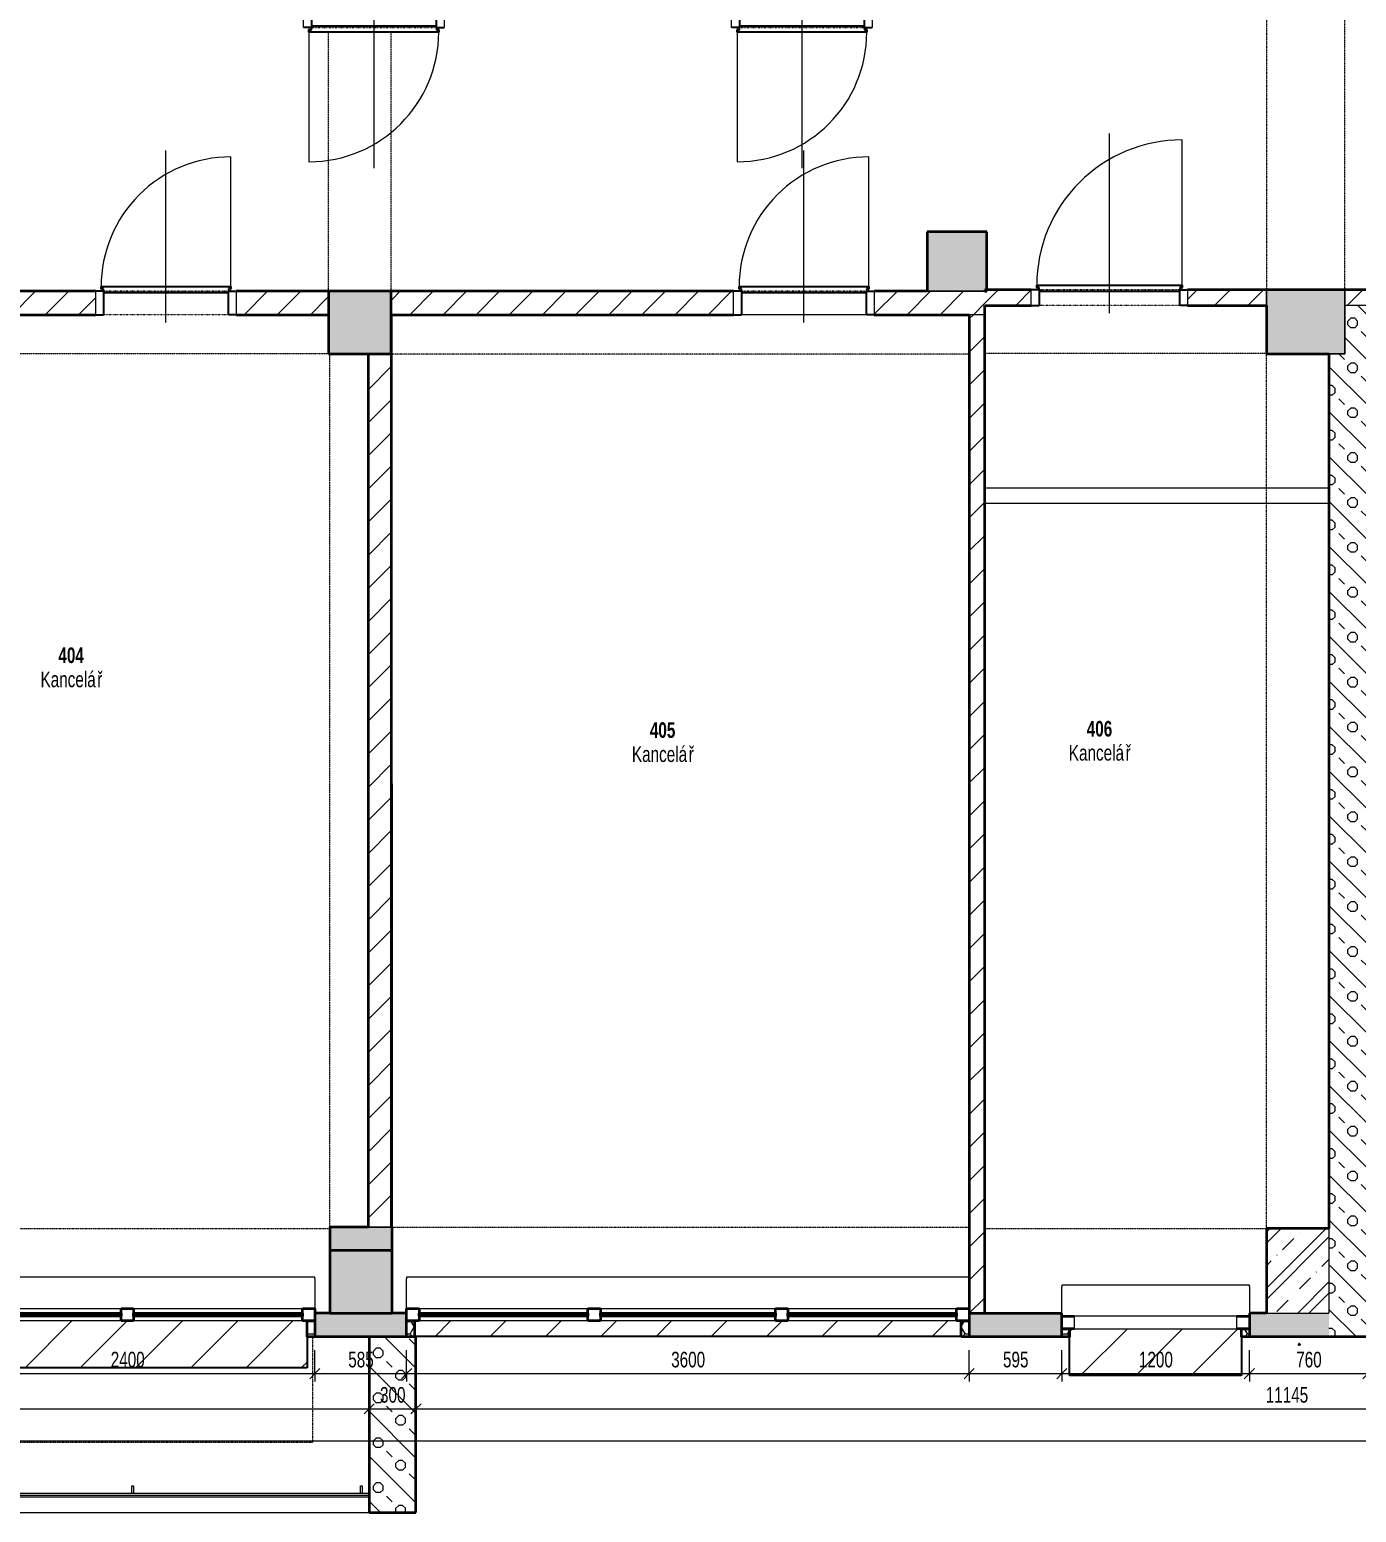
# Model space of a CAD drawing. Header units: millimetres. Extents: x 46521 to 257780, y -45352 to 20466.
# Drawn here: x 63824 to 72315, y -31352 to -21862 of the extents above; entities that cross this region are included whole.
import ezdxf

# ---------------------------------------------------------------- set-up
doc = ezdxf.new("R2010")
doc.units = ezdxf.units.MM
doc.linetypes.add('Dash dot dot', pattern=[5, 2, -1, 0, -1, 0, -1])
doc.linetypes.add('Čerchovaná se dvěma tečkami', pattern=[2.59, 1, -0.53, 0, -0.53, 0, -0.53])
for name, color, linetype, lineweight in [('A-ANNO-DIMS', 211, 'Continuous', 9), ('A-ANNO-DIMS-50', 211, 'Continuous', 9), ('A-AREA-IDEN', 2, 'Continuous', 9), ('A-DETL', 90, 'Continuous', 13), ('A-DOOR', 31, 'Continuous', 13), ('A-DOOR-FRAM', 31, 'Continuous', 25), ('A-FLOR', 192, 'Continuous', 13), ('A-FLOR-HRAL', 11, 'Continuous', 13), ('A-GENM', 13, 'Continuous', 13), ('A-GLAZ', 151, 'Continuous', 13), ('A-WALL', 113, 'Continuous', 13), ('A-WALL-PATT', 111, 'Continuous', 35), ('E-POWR-CNTR', 130, 'Continuous', 13), ('E-POWR-RISE', 130, 'Continuous', 13), ('Q-SPCQ', 91, 'Continuous', 13), ('S-COLS', 52, 'Continuous', 13)]:
    doc.layers.add(name, color=color, linetype=linetype, lineweight=lineweight)
doc.styles.add('Arial_2', font='arial.ttf', dxfattribs={"width": 0.7, "height": 100})
doc.styles.add('Arial_B', font='arialbd.ttf', dxfattribs={"width": 0.7, "height": 100})
doc.dimstyles.new('Vnitřní_-_průhledné', dxfattribs={"dimscale": 304.8, "dimtxt": 102.02594, "dimasz": 0.213255, "dimexe": 0.164042, "dimexo": 0.0625, "dimgap": 0.032808, "dimtad": 1, "dimdec": 0, "dimrnd": 5, "dimzin": 0, "dimdsep": 46, "dimtxsty": 'Arial_2', "dimblk1": 'OBLIQUE', "dimblk2": 'OBLIQUE', "dimsah": 1, "dimcen": 0.09, "dimdle": 0.164042, "dimazin": 0, "dimtfac": 1, "dimtdec": 4, "dimtix": 1, "dimtmove": 0, "dimatfit": 3, "dimfxl": 0.492126, "dimfxlon": 1, "dimtvp": 1, "dimtolj": 1, "dimtzin": 0, "dimarcsym": 2})
pattern_1 = [(45, (0, 0), (-106.06602, 106.06602), [])]

# ---------------------------------------------------------------- blocks, each defined once
blk = doc.blocks.new('DVERE_1k_oblozka - DD03_01_800x1970_koupelna-1549510-2NP_DEMOLICE B')
at = {"layer": 'A-DOOR'}
for p, q in [((0, 102.9), (0, -947.1)), ((-450, 52.9), (-400, 52.9)), ((-450, -47.1), (-450, 52.9)), ((-400, 52.9), (-400, -47.1)), ((400, 52.9), (450, 52.9)), ((400, -47.1), (400, 52.9)), ((450, 52.9), (450, -47.1)), ((-400, -47.1), (-450, -47.1)), ((-415, -47.1), (-415, -907.1)), ((305, -77.1), (-305, -77.1)), ((450, -47.1), (400, -47.1)), ((415, -77.1), (415, -47.1))]:
    blk.add_line(p, q, dxfattribs=at)
at = {"layer": 'A-DOOR', "linetype": 'Čerchovaná se dvěma tečkami'}
for p, q in [((-400, 52.9), (400, 52.9)), ((-400, -47.1), (400, -47.1))]:
    blk.add_line(p, q, dxfattribs=at)
at = {"layer": 'A-DOOR', "lineweight": 25}
for p, q in [((-415, -62.1), (-400, -62.1)), ((-415, -77.1), (-415, -62.1)), ((415, -77.1), (-415, -77.1)), ((-400, -37.1), (400, -37.1)), ((-400, -62.1), (-400, -47.1)), ((400, -47.1), (400, -62.1)), ((400, -62.1), (415, -62.1)), ((415, -62.1), (415, -77.1))]:
    blk.add_line(p, q, dxfattribs=at)
at = {"layer": 'A-DOOR'}
blk.add_arc((-415, -77.1), 830, 270, 0, dxfattribs=at)
at = {"layer": 'A-DOOR-FRAM'}
for p, q in [((-450, 52.9), (-400, 52.9)), ((-400, 52.9), (-400, -47.1)), ((400, -47.1), (400, 52.9)), ((450, 52.9), (400, 52.9)), ((-400, -47.1), (-450, -47.1)), ((400, -47.1), (450, -47.1))]:
    blk.add_line(p, q, dxfattribs=at)
blk = doc.blocks.new('OKNO_1k_nadsvetlik - OKNO_1k_nadsvetlik_1200 x 1850-2306719-2NP_DEMOLICE B')
at = {"layer": 'A-GLAZ'}
h = blk.add_hatch(dxfattribs=at)
h.set_pattern_fill('FP_26', color=256, style=0, pattern_type=2)
h.set_pattern_definition([(0, (-71029.84, 30151.56), (75, 43.3), [50, -100]), (60, (-70979.84, 30151.56), (0.0011, 86.601905), [50, -100]), (300, (-70979.84, 30151.56), (74.9989, -43.301905), [50, -100])])
h.paths.add_polyline_path([(600, -76), (600, -25), (550, -25), (550, -76)])
h.paths.add_polyline_path([(-550, -76), (-550, -25), (-600, -25), (-600, -76)])
at = {"layer": 'A-GLAZ', "lineweight": 35}
for p, q in [((-600, 55), (-520, 55)), ((520, 55), (600, 55)), ((-600, -25), (-550, -25)), ((-520, -25), (-600, -25)), ((-600, -76), (-600, -75)), ((-550, -76), (-600, -76)), ((-550, -25), (-550, -76)), ((600, -25), (520, -25)), ((550, -25), (600, -25)), ((550, -76), (550, -25)), ((600, -76), (550, -76)), ((600, -75), (600, -76))]:
    blk.add_line(p, q, dxfattribs=at)
at = {"layer": 'A-GLAZ'}
for p, q in [((520, 55), (-520, 55)), ((-520, 55), (-520, -25)), ((520, -25), (520, 55)), ((-520, -25), (520, -25))]:
    blk.add_line(p, q, dxfattribs=at)
blk = doc.blocks.new('parapet s nosem_vnitní - parapet s nosem_vnitní-1280362-2NP_DEMOLICE B')
at = {"layer": 'A-GENM'}
for p, q in [((600, 200), (-600, 200)), ((-600, 200), (-600, 190)), ((-600, 20), (-600, 190)), ((600, 190), (600, 200)), ((600, 190), (600, 20))]:
    blk.add_line(p, q, dxfattribs=at)
blk = doc.blocks.new('parapet_ext - parapet_ext-1802165-2NP_DEMOLICE B')
at = {"layer": 'Q-SPCQ'}
h = blk.add_hatch(dxfattribs=at)
h.set_pattern_fill('FP_27', color=41, style=0, pattern_type=2)
h.set_pattern_definition([(45, (-71029.84, 30176.56), (-176.7767, 176.7767), [])])
h.paths.add_polyline_path([(-550, -300), (550, -300), (550, 0), (-550, 0), (-550, -51)])
at = {"layer": 'Q-SPCQ', "color": 51, "lineweight": 25}
for p, q in [((-550, -300), (-550, -51)), ((550, -51), (550, -300)), ((550, -300), (-550, -300))]:
    blk.add_line(p, q, dxfattribs=at)
blk = doc.blocks.new('OKNO_3k_nadsvetlik - OKNO_3k_nadsvetlik_1850 x 1500-2306712-2NP_DEMOLICE B')
at = {"layer": 'A-GLAZ'}
h = blk.add_hatch(dxfattribs=at)
h.set_pattern_fill('FP_28', color=41, style=0, pattern_type=2)
h.set_pattern_definition([(0, (-68036.38, 30151.56), (75, 43.3), [50, -100]), (60, (-67986.38, 30151.56), (0.0011, 86.601905), [50, -100]), (300, (-67986.38, 30151.56), (74.9989, -43.301905), [50, -100])])
h.paths.add_polyline_path([(1800, -76), (1800, 25), (1750, 25), (1750, -76)])
h.paths.add_polyline_path([(-1750.5, -75), (-1750, -75), (-1750, 25), (-1800, 25), (-1800, -75)])
at = {"layer": 'A-GLAZ', "color": 40, "lineweight": 35}
for p, q in [((-1800, 105), (-1720, 105)), ((-1800, 75), (-1800, 105)), ((-1720, 105), (-1720, 25)), ((-640, 105), (-560, 105)), ((-640, 25), (-640, 105)), ((-560, 105), (-560, 25)), ((560, 105), (640, 105)), ((560, 25), (560, 105)), ((640, 105), (640, 25)), ((1720, 105), (1800, 105)), ((1720, 25), (1720, 105)), ((-1800, 25), (-1750, 25)), ((-1720, 25), (-1800, 25)), ((-1750, 25), (-1750, -75)), ((-1720, 55), (-1720, 75)), ((-1720, 75), (-640, 75)), ((-640, 55), (-1720, 55)), ((-640, 75), (-640, 55)), ((-560, 25), (-640, 25)), ((-560, 55), (-560, 75)), ((-560, 75), (560, 75)), ((560, 55), (-560, 55)), ((560, 75), (560, 55)), ((640, 25), (560, 25)), ((640, 55), (640, 75)), ((640, 75), (1720, 75)), ((1720, 55), (640, 55)), ((1720, 75), (1720, 55)), ((1800, 25), (1720, 25)), ((1750, 25), (1800, 25)), ((1750, -76), (1750, 25)), ((1800, -76), (1750, -76)), ((1800, -75), (1800, -76))]:
    blk.add_line(p, q, dxfattribs=at)
at = {"layer": 'A-GLAZ', "color": 41}
for p, q in [((-1720, 105), (-640, 105)), ((-560, 105), (560, 105)), ((640, 105), (1720, 105)), ((-640, 25), (-1720, 25)), ((560, 25), (-560, 25)), ((1720, 25), (640, 25)), ((1750, -76), (-1740, -76))]:
    blk.add_line(p, q, dxfattribs=at)
blk = doc.blocks.new('parapet s nosem_vnitní - parapet s nosem_vnitní-1280314-2NP_DEMOLICE B')
at = {"layer": 'A-GENM', "color": 41}
for p, q in [((1800, 200), (-1800, 200)), ((-1800, 200), (-1800, 190)), ((-1800, 0), (-1800, 190))]:
    blk.add_line(p, q, dxfattribs=at)
blk = doc.blocks.new('parapet_ext - parapet_ext-1802031-2NP_DEMOLICE B')
at = {"layer": 'Q-SPCQ'}
h = blk.add_hatch(dxfattribs=at)
h.set_pattern_fill('FP_29', color=41, style=0, pattern_type=2)
h.set_pattern_definition([(45, (-68036.38, 30126.56), (-176.7767, 176.7767), [])])
h.paths.add_polyline_path([(1750, -100), (1750, 0), (-1750, 0), (-1750, -100), (1720, -100)])
at = {"layer": 'Q-SPCQ', "color": 51, "lineweight": 25}
blk.add_line((1750, -100), (-1740, -100), dxfattribs=at)
blk = doc.blocks.new('OKNO_2k_nadsvetlik - OKNO_2k_nadsvetlik 2400 x 1850-2306725-2NP_DEMOLICE B')
at = {"layer": 'A-GLAZ'}
h = blk.add_hatch(dxfattribs=at)
h.set_pattern_fill('FP_30', color=256, style=0, pattern_type=2)
h.set_pattern_definition([(0, (-64449.626, 30151.56), (75, 43.3), [50, -100]), (60, (-64399.626, 30151.56), (0.0011, 86.601905), [50, -100]), (300, (-64399.626, 30151.56), (74.9989, -43.301905), [50, -100])])
h.paths.add_polyline_path([(-1150, -76), (-1150, 25), (-1200, 25), (-1200, -76)])
h.paths.add_polyline_path([(1150, -76), (1200, -76), (1200, 25), (1150, 25)])
at = {"layer": 'A-GLAZ', "lineweight": 35}
for p, q in [((-1200, 105), (-1120, 105)), ((-1200, 75), (-1200, 105)), ((-1120, 105), (-1120, 25)), ((-40, 105), (40, 105)), ((-40, 25), (-40, 105)), ((40, 105), (40, 25)), ((1120, 105), (1200, 105)), ((1120, 25), (1120, 105)), ((1200, 105), (1200, 75)), ((-1200, 25), (-1150, 25)), ((-1120, 25), (-1200, 25)), ((-1150, 25), (-1150, -76)), ((-1120, 55), (-1120, 75)), ((-1120, 75), (-40, 75)), ((-40, 55), (-1120, 55)), ((-40, 75), (-40, 55)), ((40, 25), (-40, 25)), ((40, 55), (40, 75)), ((40, 75), (1120, 75)), ((1120, 55), (40, 55)), ((1120, 75), (1120, 55)), ((1200, 25), (1120, 25)), ((1150, 25), (1200, 25)), ((1150, -76), (1150, 25)), ((-1200, -76), (-1200, -75)), ((-1150, -76), (-1200, -76)), ((1200, -76), (1150, -76)), ((1200, -75), (1200, -76))]:
    blk.add_line(p, q, dxfattribs=at)
at = {"layer": 'A-GLAZ'}
for p, q in [((-1120, 105), (-40, 105)), ((40, 105), (1120, 105)), ((-40, 25), (-1120, 25)), ((1120, 25), (40, 25))]:
    blk.add_line(p, q, dxfattribs=at)
blk = doc.blocks.new('parapet s nosem_vnitní - parapet s nosem_vnitní-1280360-2NP_DEMOLICE B')
at = {"layer": 'A-GENM'}
for p, q in [((1200, 200), (-1200, 200)), ((-1200, 200), (-1200, 190)), ((-1200, 0), (-1200, 190)), ((1200, 190), (1200, 200)), ((1200, 190), (1200, 0))]:
    blk.add_line(p, q, dxfattribs=at)
blk = doc.blocks.new('parapet_ext - parapet_ext-1802161-2NP_DEMOLICE B')
at = {"layer": 'Q-SPCQ'}
h = blk.add_hatch(dxfattribs=at)
h.set_pattern_fill('FP_31', color=41, style=0, pattern_type=2)
h.set_pattern_definition([(45, (-64449.63, 30126.56), (-176.7767, 176.7767), [])])
h.paths.add_polyline_path([(1150, -300), (1150, 0), (-1150, 0), (-1150, -300), (1120, -300)])
at = {"layer": 'Q-SPCQ', "color": 51, "lineweight": 25}
for p, q in [((-1150, -300), (-1150, -101)), ((1150, -101), (1150, -300)), ((1150, -300), (-1150, -300))]:
    blk.add_line(p, q, dxfattribs=at)
blk = doc.blocks.new('DVERE_1k_oblozka - DD03_01_900x1970_koupelna-1549518-2NP_DEMOLICE B')
at = {"layer": 'A-DOOR'}
for p, q in [((0, 102.9), (0, -1047.1)), ((-500, 52.9), (-450, 52.9)), ((-500, -47.1), (-500, 52.9)), ((-450, 52.9), (-450, -47.1)), ((450, 52.9), (500, 52.9)), ((450, -47.1), (450, 52.9)), ((500, 52.9), (500, -47.1)), ((-450, -47.1), (-500, -47.1)), ((-465, -47.1), (-465, -1007.1)), ((355, -77.1), (-355, -77.1)), ((500, -47.1), (450, -47.1)), ((465, -77.1), (465, -47.1))]:
    blk.add_line(p, q, dxfattribs=at)
at = {"layer": 'A-DOOR', "linetype": 'Čerchovaná se dvěma tečkami'}
for p, q in [((-450, 52.9), (450, 52.9)), ((-450, -47.1), (450, -47.1))]:
    blk.add_line(p, q, dxfattribs=at)
at = {"layer": 'A-DOOR', "lineweight": 25}
for p, q in [((-465, -62.1), (-450, -62.1)), ((-465, -77.1), (-465, -62.1)), ((465, -77.1), (-465, -77.1)), ((-450, -37.1), (450, -37.1)), ((-450, -62.1), (-450, -47.1)), ((450, -47.1), (450, -62.1)), ((450, -62.1), (465, -62.1)), ((465, -62.1), (465, -77.1))]:
    blk.add_line(p, q, dxfattribs=at)
at = {"layer": 'A-DOOR'}
blk.add_arc((-465, -77.1), 930, 270, 0, dxfattribs=at)
at = {"layer": 'A-DOOR-FRAM'}
for p, q in [((-500, 52.9), (-450, 52.9)), ((-450, 52.9), (-450, -47.1)), ((450, -47.1), (450, 52.9)), ((500, 52.9), (450, 52.9)), ((-450, -47.1), (-500, -47.1)), ((450, -47.1), (500, -47.1))]:
    blk.add_line(p, q, dxfattribs=at)
blk = doc.blocks.new('DVERE_1k_oblozka - DD03_01_800x1970_koupelna-1549528-2NP_DEMOLICE B')
at = {"layer": 'A-DOOR'}
for p, q in [((0, 127.9), (0, -972.1)), ((-450, 77.9), (-400, 77.9)), ((-450, -72.1), (-450, 77.9)), ((-400, 77.9), (-400, -72.1)), ((400, 77.9), (450, 77.9)), ((400, -72.1), (400, 77.9)), ((450, 77.9), (450, -72.1)), ((-400, -72.1), (-450, -72.1)), ((-415, -72.1), (-415, -932.1)), ((450, -72.1), (400, -72.1)), ((415, -102.1), (415, -72.1)), ((305, -102.1), (-305, -102.1))]:
    blk.add_line(p, q, dxfattribs=at)
at = {"layer": 'A-DOOR', "linetype": 'Čerchovaná se dvěma tečkami'}
for p, q in [((-400, 77.9), (400, 77.9)), ((-400, -72.1), (400, -72.1))]:
    blk.add_line(p, q, dxfattribs=at)
at = {"layer": 'A-DOOR', "lineweight": 25}
for p, q in [((-415, -87.1), (-400, -87.1)), ((-415, -102.1), (-415, -87.1)), ((-400, -62.1), (400, -62.1)), ((-400, -87.1), (-400, -72.1)), ((400, -72.1), (400, -87.1)), ((400, -87.1), (415, -87.1)), ((415, -87.1), (415, -102.1)), ((415, -102.1), (-415, -102.1))]:
    blk.add_line(p, q, dxfattribs=at)
at = {"layer": 'A-DOOR'}
blk.add_arc((-415, -102.1), 830, 270, 0, dxfattribs=at)
at = {"layer": 'A-DOOR-FRAM'}
for p, q in [((-450, 77.9), (-400, 77.9)), ((-400, 77.9), (-400, -72.1)), ((400, -72.1), (400, 77.9)), ((450, 77.9), (400, 77.9)), ((-400, -72.1), (-450, -72.1)), ((400, -72.1), (450, -72.1))]:
    blk.add_line(p, q, dxfattribs=at)
blk = doc.blocks.new('Zábradlí - 50x10mm-980415-2NP_DEMOLICE B')
at = {"layer": 'A-FLOR-HRAL', "color": 41}
for p, q in [((25, 5), (-25, 5)), ((-25, 5), (-25, -5)), ((-25, -5), (25, -5))]:
    blk.add_line(p, q, dxfattribs=at)
blk = doc.blocks.new('Zábradlí - 50x10mm-980461-2NP_DEMOLICE B')
at = {"layer": 'A-FLOR-HRAL', "color": 41}
for p, q in [((25, 5), (-25, 5)), ((-25, 5), (-25, -5)), ((-25, -5), (25, -5))]:
    blk.add_line(p, q, dxfattribs=at)
blk = doc.blocks.new('Zábradlí - Zábradlí-1110506-2NP_DEMOLICE B')
at = {"layer": 'A-FLOR-HRAL', "color": 41}
for p, q in [((65996.4, -31231.8), (53896.4, -31231.8)), ((53896.4, -31241.8), (65996.4, -31241.8)), ((53896.4, -31251.8), (65996.4, -31251.8))]:
    blk.add_line(p, q, dxfattribs=at)
at = {"extrusion": (0, 0, -1), "zscale": -1, "rotation": 269.9999999999998}
for name, p in [('Zábradlí - 50x10mm-980415-2NP_DEMOLICE B', (-53946.4, -31206.8)), ('Zábradlí - 50x10mm-980461-2NP_DEMOLICE B', (-55408.9, -31206.8)), ('Zábradlí - 50x10mm-980461-2NP_DEMOLICE B', (-56921.4, -31206.8)), ('Zábradlí - 50x10mm-980461-2NP_DEMOLICE B', (-58433.9, -31206.8)), ('Zábradlí - 50x10mm-980461-2NP_DEMOLICE B', (-59946.4, -31206.8)), ('Zábradlí - 50x10mm-980461-2NP_DEMOLICE B', (-61458.9, -31206.8)), ('Zábradlí - 50x10mm-980461-2NP_DEMOLICE B', (-62971.4, -31206.8)), ('Zábradlí - 50x10mm-980461-2NP_DEMOLICE B', (-64483.9, -31206.8)), ('Zábradlí - 50x10mm-980415-2NP_DEMOLICE B', (-65946.4, -31206.8))]:
    blk.add_blockref(name, p, dxfattribs=at)
blk = doc.blocks.new('Betonový čtvercový sloup - 400 x 400-1829111-2NP_DEMOLICE B')
at = {"layer": 'S-COLS'}
blk.add_hatch(color=9, dxfattribs=at).paths.add_polyline_path([(-200, -200), (200, -200), (200, 200), (-200, 200)])
at = {"layer": 'S-COLS', "lineweight": 35}
for p, q in [((200, 200), (-200, 200)), ((-200, 200), (-200, -200)), ((200, -200), (200, 200)), ((-200, -200), (200, -200))]:
    blk.add_line(p, q, dxfattribs=at)
blk = doc.blocks.new('DIMBLOCK29-2NP_DEMOLICE B')
at = {"layer": 'A-ANNO-DIMS-50'}
for p, q in [((63249.6, -30463.7), (63249.6, -30313.7)), ((65649.6, -30463.7), (65649.6, -30313.7)), ((63249.6, -30463.7), (65649.6, -30463.7)), ((63249.6, -30463.7), (63249.6, -30513.7)), ((65649.6, -30463.7), (65649.6, -30513.7))]:
    blk.add_line(p, q, dxfattribs=at)
at = {"layer": 'A-ANNO-DIMS-50', "lineweight": 18}
for p, q in [((63249.6, -30463.7), (63282.1, -30431.2)), ((65649.6, -30463.7), (65682.1, -30431.2)), ((63249.6, -30463.7), (63217.1, -30496.2)), ((65649.6, -30463.7), (65617.1, -30496.2))]:
    blk.add_line(p, q, dxfattribs=at)
at = {"layer": 'A-ANNO-DIMS-50', "color": 0, "insert": (64342.9, -30323.8), "char_height": 100, "width": 256.164, "attachment_point": 1, "line_spacing_factor": 0.941778, "style": 'Arial_2'}
blk.add_mtext('2400', dxfattribs=at)
blk = doc.blocks.new('_Oblique')
at = {"color": 0, "linetype": 'ByBlock', "lineweight": -2}
blk.add_line((-0.5, -0.5), (0.5, 0.5), dxfattribs=at)
blk = doc.blocks.new('DIMBLOCK30-2NP_DEMOLICE B')
at = {"layer": 'A-ANNO-DIMS-50'}
for p, q in [((65649.6, -30463.7), (65649.6, -30313.7)), ((66236.4, -30463.7), (66236.4, -30313.7)), ((65649.6, -30463.7), (66236.4, -30463.7)), ((65649.6, -30463.7), (65649.6, -30513.7)), ((66236.4, -30463.7), (66236.4, -30513.7))]:
    blk.add_line(p, q, dxfattribs=at)
at = {"layer": 'A-ANNO-DIMS-50', "lineweight": 18}
for p, q in [((65649.6, -30463.7), (65682.1, -30431.2)), ((66236.4, -30463.7), (66268.9, -30431.2)), ((65649.6, -30463.7), (65617.1, -30496.2)), ((66236.4, -30463.7), (66203.9, -30496.2))]:
    blk.add_line(p, q, dxfattribs=at)
at = {"layer": 'A-ANNO-DIMS-50', "color": 0, "insert": (65863, -30323.8), "char_height": 100, "width": 192.123, "attachment_point": 1, "line_spacing_factor": 0.941778, "style": 'Arial_2'}
blk.add_mtext('585', dxfattribs=at)
blk = doc.blocks.new('DIMBLOCK31-2NP_DEMOLICE B')
at = {"layer": 'A-ANNO-DIMS-50'}
for p, q in [((66236.4, -30463.7), (66236.4, -30313.7)), ((69836.4, -30463.7), (69836.4, -30313.7)), ((66236.4, -30463.7), (69836.4, -30463.7)), ((66236.4, -30463.7), (66236.4, -30513.7)), ((69836.4, -30463.7), (69836.4, -30513.7))]:
    blk.add_line(p, q, dxfattribs=at)
at = {"layer": 'A-ANNO-DIMS-50', "lineweight": 18}
for p, q in [((66236.4, -30463.7), (66268.9, -30431.2)), ((69836.4, -30463.7), (69868.9, -30431.2)), ((66236.4, -30463.7), (66203.9, -30496.2)), ((69836.4, -30463.7), (69803.9, -30496.2))]:
    blk.add_line(p, q, dxfattribs=at)
at = {"layer": 'A-ANNO-DIMS-50', "color": 0, "insert": (67929.6, -30323.8), "char_height": 100, "width": 256.164, "attachment_point": 1, "line_spacing_factor": 0.941778, "style": 'Arial_2'}
blk.add_mtext('3600', dxfattribs=at)
blk = doc.blocks.new('DIMBLOCK32-2NP_DEMOLICE B')
at = {"layer": 'A-ANNO-DIMS-50'}
for p, q in [((69836.4, -30463.7), (69836.4, -30313.7)), ((70429.8, -30463.7), (70429.8, -30313.7)), ((69836.4, -30463.7), (70429.8, -30463.7)), ((69836.4, -30463.7), (69836.4, -30513.7)), ((70429.8, -30463.7), (70429.8, -30513.7))]:
    blk.add_line(p, q, dxfattribs=at)
at = {"layer": 'A-ANNO-DIMS-50', "lineweight": 18}
for p, q in [((69836.4, -30463.7), (69868.9, -30431.2)), ((70429.8, -30463.7), (70462.3, -30431.2)), ((69836.4, -30463.7), (69803.9, -30496.2)), ((70429.8, -30463.7), (70397.3, -30496.2))]:
    blk.add_line(p, q, dxfattribs=at)
at = {"layer": 'A-ANNO-DIMS-50', "color": 0, "insert": (70053.1, -30323.8), "char_height": 100, "width": 192.123, "attachment_point": 1, "line_spacing_factor": 0.941778, "style": 'Arial_2'}
blk.add_mtext('595', dxfattribs=at)
blk = doc.blocks.new('DIMBLOCK33-2NP_DEMOLICE B')
at = {"layer": 'A-ANNO-DIMS-50'}
for p, q in [((70429.8, -30463.7), (70429.8, -30313.7)), ((71629.8, -30463.7), (71629.8, -30313.7)), ((70429.8, -30463.7), (71629.8, -30463.7)), ((70429.8, -30463.7), (70429.8, -30513.7)), ((71629.8, -30463.7), (71629.8, -30513.7))]:
    blk.add_line(p, q, dxfattribs=at)
at = {"layer": 'A-ANNO-DIMS-50', "lineweight": 18}
for p, q in [((70429.8, -30463.7), (70462.3, -30431.2)), ((71629.8, -30463.7), (71662.3, -30431.2)), ((70429.8, -30463.7), (70397.3, -30496.2)), ((71629.8, -30463.7), (71597.3, -30496.2))]:
    blk.add_line(p, q, dxfattribs=at)
at = {"layer": 'A-ANNO-DIMS-50', "color": 0, "insert": (70923.1, -30323.8), "char_height": 100, "width": 256.164, "attachment_point": 1, "line_spacing_factor": 0.941778, "style": 'Arial_2'}
blk.add_mtext('1200', dxfattribs=at)
blk = doc.blocks.new('DIMBLOCK34-2NP_DEMOLICE B')
at = {"layer": 'A-ANNO-DIMS-50'}
for p, q in [((71629.8, -30463.7), (71629.8, -30313.7)), ((72389.6, -30463.7), (72389.6, -30313.7)), ((71629.8, -30463.7), (72439.6, -30463.7)), ((71629.8, -30463.7), (71629.8, -30513.7)), ((72389.6, -30463.7), (72389.6, -30513.7))]:
    blk.add_line(p, q, dxfattribs=at)
at = {"layer": 'A-ANNO-DIMS-50', "lineweight": 18}
for p, q in [((71629.8, -30463.7), (71662.3, -30431.2)), ((72389.6, -30463.7), (72422.1, -30431.2)), ((71629.8, -30463.7), (71597.3, -30496.2)), ((72389.6, -30463.7), (72357.1, -30496.2))]:
    blk.add_line(p, q, dxfattribs=at)
at = {"layer": 'A-ANNO-DIMS-50', "color": 0, "insert": (71929.7, -30323.8), "char_height": 100, "width": 192.123, "attachment_point": 1, "line_spacing_factor": 0.941778, "style": 'Arial_2'}
blk.add_mtext('760', dxfattribs=at)
blk = doc.blocks.new('DIMBLOCK83-2NP_DEMOLICE B')
at = {"layer": 'A-ANNO-DIMS-50'}
for p, q in [((53896.4, -30689.6), (53896.4, -30539.6)), ((65996.4, -30689.6), (65996.4, -30539.6)), ((53896.4, -30689.6), (65996.4, -30689.6)), ((53896.4, -30689.6), (53896.4, -30739.6)), ((65996.4, -30689.6), (65996.4, -30739.6))]:
    blk.add_line(p, q, dxfattribs=at)
at = {"layer": 'A-ANNO-DIMS-50', "lineweight": 18}
for p, q in [((53896.4, -30689.6), (53863.9, -30722.1)), ((53896.4, -30689.6), (53928.9, -30657.1)), ((65996.4, -30689.6), (65963.9, -30722.1)), ((65996.4, -30689.6), (66028.9, -30657.1))]:
    blk.add_line(p, q, dxfattribs=at)
at = {"layer": 'A-ANNO-DIMS-50', "color": 0, "insert": (59813, -30549.7), "char_height": 100, "width": 320.204, "attachment_point": 1, "line_spacing_factor": 0.941778, "style": 'Arial_2'}
blk.add_mtext('12100', dxfattribs=at)
blk = doc.blocks.new('DIMBLOCK84-2NP_DEMOLICE B')
at = {"layer": 'A-ANNO-DIMS-50'}
for p, q in [((65996.4, -30689.6), (65996.4, -30539.6)), ((66296.4, -30689.6), (66296.4, -30539.6)), ((65996.4, -30689.6), (66296.4, -30689.6)), ((65996.4, -30689.6), (65996.4, -30739.6)), ((66296.4, -30689.6), (66296.4, -30739.6))]:
    blk.add_line(p, q, dxfattribs=at)
at = {"layer": 'A-ANNO-DIMS-50', "lineweight": 18}
for p, q in [((65996.4, -30689.6), (65963.9, -30722.1)), ((65996.4, -30689.6), (66028.9, -30657.1)), ((66296.4, -30689.6), (66263.9, -30722.1)), ((66296.4, -30689.6), (66328.9, -30657.1))]:
    blk.add_line(p, q, dxfattribs=at)
at = {"layer": 'A-ANNO-DIMS-50', "color": 0, "insert": (66066.3, -30549.7), "char_height": 100, "width": 192.123, "attachment_point": 1, "line_spacing_factor": 0.941778, "style": 'Arial_2'}
blk.add_mtext('300', dxfattribs=at)
blk = doc.blocks.new('DIMBLOCK85-2NP_DEMOLICE B')
at = {"layer": 'A-ANNO-DIMS-50'}
for p, q in [((77439.6, -30689.6), (77439.6, -29452.6)), ((66296.4, -30689.6), (66296.4, -30539.6)), ((66296.4, -30689.6), (77439.6, -30689.6)), ((66296.4, -30689.6), (66296.4, -30739.6)), ((77439.6, -30689.6), (77439.6, -30739.6))]:
    blk.add_line(p, q, dxfattribs=at)
at = {"layer": 'A-ANNO-DIMS-50', "lineweight": 18}
for p, q in [((66296.4, -30689.6), (66263.9, -30722.1)), ((66296.4, -30689.6), (66328.9, -30657.1)), ((77439.6, -30689.6), (77407.1, -30722.1)), ((77439.6, -30689.6), (77472.1, -30657.1))]:
    blk.add_line(p, q, dxfattribs=at)
at = {"layer": 'A-ANNO-DIMS-50', "color": 0, "insert": (71734.6, -30549.7), "char_height": 100, "width": 320.204, "attachment_point": 1, "line_spacing_factor": 0.941778, "style": 'Arial_2'}
blk.add_mtext('11145', dxfattribs=at)
blk = doc.blocks.new('DIMBLOCK98-2NP_DEMOLICE B')
at = {"layer": 'A-ANNO-DIMS-50'}
for p, q in [((53491.4, -30894.3), (53491.4, -30369.6)), ((96389.6, -30894.3), (96389.6, -30672.2)), ((53441.4, -30894.3), (96439.6, -30894.3)), ((53491.4, -30894.3), (53491.4, -30944.3)), ((96389.6, -30894.3), (96389.6, -30944.3))]:
    blk.add_line(p, q, dxfattribs=at)
at = {"layer": 'A-ANNO-DIMS-50', "lineweight": 18}
for p, q in [((53491.4, -30894.3), (53458.9, -30926.8)), ((53491.4, -30894.3), (53523.9, -30861.8)), ((96389.6, -30894.3), (96357.1, -30926.8)), ((96389.6, -30894.3), (96422.1, -30861.8))]:
    blk.add_line(p, q, dxfattribs=at)
at = {"layer": 'A-ANNO-DIMS-50', "color": 0, "insert": (74807.1, -30754.5), "char_height": 100, "width": 320.204, "attachment_point": 1, "line_spacing_factor": 0.941778, "style": 'Arial_2'}
blk.add_mtext('42900', dxfattribs=at)

msp = doc.modelspace()

# ---------------------------------------------------------------- hatches: boundary and pattern name
at = {"layer": 'A-WALL-PATT', "lineweight": 13}
h = msp.add_hatch(dxfattribs=at)
h.set_pattern_fill('FP_10', color=256, style=0, pattern_type=2)
h.set_pattern_definition(pattern_1)
h.paths.add_polyline_path([(71234.6, -23627.7), (71740, -23627.7), (71740, -23527.7), (71234.6, -23527.7), (71234.6, -23577.7)])
h.paths.add_polyline_path([(72389.6, -23627.7), (72389.6, -23527.7), (72240, -23527.7), (72240, -23627.7)])
h.paths.add_polyline_path([(70234.6, -23627.7), (70234.6, -23527.7), (69936.4, -23527.7), (69936.4, -23627.7), (70137, -23627.7)])
h = msp.add_hatch(dxfattribs=at)
h.set_pattern_fill('FP_10', color=256, style=0, pattern_type=2)
h.set_pattern_definition(pattern_1)
h.paths.add_polyline_path([(65727.9, -23686.6), (65727.9, -23536.6), (65146.6, -23536.6), (65146.6, -23686.6)])
h.paths.add_polyline_path([(64246.6, -23686.6), (64246.6, -23536.6), (61899.6, -23536.6), (61899.6, -23686.6), (63039.6, -23686.6)])
h.paths.add_polyline_path([(60999.6, -23686.6), (60999.6, -23536.6), (60250.5, -23536.6), (60250.5, -23686.6)])
h.paths.add_polyline_path([(58039.5, -23686.6), (58670.5, -23686.6), (58670.5, -23536.6), (58347.2, -23536.6), (58122.2, -23537.9), (58122.2, -23536.6), (53741.4, -23536.6), (53741.4, -23570), (54161.4, -23570), (54161.4, -23686.6), (55015.1, -23686.6)])
h.paths.add_polyline_path([(59706.7, -23686.6), (59850.5, -23686.6), (59850.5, -23536.6), (59670.5, -23536.6), (59670.5, -23686.6)])
h = msp.add_hatch(dxfattribs=at)
h.set_pattern_fill('FP_10', color=256, style=0, pattern_type=2)
h.set_pattern_definition(pattern_1)
h.paths.add_polyline_path([(69936.4, -23686.6), (69936.4, -23536.6), (69229.6, -23536.6), (69229.6, -23686.6), (69836.4, -23686.6)])
h.paths.add_polyline_path([(67112.6, -23686.6), (68329.6, -23686.6), (68329.6, -23536.6), (66136.8, -23536.6), (66136.8, -23686.6), (66139.6, -23686.6)])
h.paths.add_polyline_path([(65727.9, -23686.6), (65736.8, -23686.6), (65736.8, -23536.6), (65727.9, -23536.6)])
h = msp.add_hatch(dxfattribs=at)
h.set_pattern_fill('FP_7', color=256, angle=45, style=0, pattern_type=2)
h.set_pattern_definition([(135, (72389.63, -26855.31), (-143.684, -143.684), []), (90, (72322.32, -26626.37), (-143.684, 143.684), [25.4, -261.968]), (135, (72322.32, -26600.97), (-143.684, -143.684), [25.4, -177.8]), (180, (72304.36, -26583), (-143.684, -143.684), [25.4, -261.968]), (225, (72278.96, -26583), (143.684, -143.684), [25.4, -177.8]), (90, (72261, -26626.37), (-143.684, 143.684), [25.4, -261.968]), (135, (72278.96, -26644.33), (-143.684, -143.684), [25.4, -177.8]), (180, (72304.36, -26644.33), (-143.684, -143.684), [25.4, -261.968]), (225, (72322.32, -26626.37), (143.684, -143.684), [25.4, -177.8]), (135, (72237.78, -26559.78), (-143.684, -143.684), [50.8, -152.4])])
h.paths.add_polyline_path([(72389.6, -30226.6), (72389.6, -23627.7), (72240, -23627.7), (72240, -23937.5), (72139.6, -23937.5), (72139.6, -30226.6)])
h = msp.add_hatch(dxfattribs=at)
h.set_pattern_fill('FP_10', color=256, style=0, pattern_type=2)
h.set_pattern_definition(pattern_1)
h.paths.add_polyline_path([(65989.6, -29526.6), (66139.6, -29526.6), (66139.6, -23686.6), (66136.8, -23686.6), (66136.8, -23936.6), (65989.6, -23936.6), (65989.6, -28219.2)])
h = msp.add_hatch(dxfattribs=at)
h.set_pattern_fill('FP_10', color=256, style=0, pattern_type=2)
h.set_pattern_definition(pattern_1)
h.paths.add_polyline_path([(69936.4, -30076.6), (69936.4, -23686.6), (69836.4, -23686.6), (69836.4, -30076.6)])
h = msp.add_hatch(dxfattribs=at)
h.set_pattern_fill('FP_11', color=256, angle=45, style=0, pattern_type=2)
h.set_pattern_definition([(45, (0, 0), (-179.6051, 179.6051), []), (45, (71.84, -5e-14), (-179.6051, 179.6051), []), (45, (215.53, -2e-13), (-107.7631, 251.4472), [101.6, -50.8, 1.676, -49.124])])
h.paths.add_polyline_path([(71739.6, -30076.6), (72139.6, -30076.6), (72139.6, -29535.6), (71739.6, -29535.6)])
h = msp.add_hatch(dxfattribs=at)
h.set_pattern_fill('FP_8', color=256, angle=45, style=0, pattern_type=2)
h.set_pattern_definition([(45, (63012.34, -30226.56), (-143.684, 143.684), []), (360, (63241.29, -30159.26), (143.684, 143.684), [25.4, -261.968]), (45, (63266.7, -30159.26), (-143.684, 143.684), [25.4, -177.8]), (90, (63284.65, -30141.3), (-143.684, 143.684), [25.4, -261.968]), (135, (63284.65, -30115.9), (-143.684, -143.684), [25.4, -177.8]), (360, (63241.29, -30097.94), (143.684, 143.684), [25.4, -261.968]), (45, (63223.33, -30115.9), (-143.684, 143.684), [25.4, -177.8]), (90, (63223.33, -30141.3), (-143.684, 143.684), [25.4, -261.968]), (135, (63241.3, -30159.26), (-143.684, -143.684), [25.4, -177.8]), (45, (63307.87, -30074.72), (-143.684, 143.684), [50.8, -152.4])])
h.paths.add_polyline_path([(71629.8, -30226.6), (72139.6, -30226.6), (72139.6, -30076.6), (71629.8, -30076.6)])
h.paths.add_polyline_path([(70137, -30226.6), (70429.8, -30226.6), (70429.8, -30076.6), (69836.4, -30076.6), (69836.4, -30226.6)])
h.paths.add_polyline_path([(65744.3, -30226.6), (66236.4, -30226.6), (66236.4, -30076.6), (65649.6, -30076.6), (65649.6, -30226.6)])
h.paths.add_polyline_path([(62889.6, -30226.6), (63249.6, -30226.6), (63249.6, -30076.6), (62649.6, -30076.6), (62649.6, -30226.6)])
h.paths.add_polyline_path([(60249.6, -30226.6), (60249.6, -30076.6), (59649.6, -30076.6), (59649.6, -30226.6), (60106.7, -30226.6)])
h.paths.add_polyline_path([(56649.6, -30226.6), (57249.6, -30226.6), (57249.6, -30076.6), (56649.6, -30076.6), (56649.6, -30216.4)])
h.paths.add_polyline_path([(55449.6, -30226.6), (55449.6, -30076.6), (55174.6, -30076.6), (55174.6, -30226.6)])
h.paths.add_polyline_path([(53896.4, -30226.6), (54274.6, -30226.6), (54274.6, -30076.6), (53741.4, -30076.6), (53741.4, -30226.6)])
h = msp.add_hatch(dxfattribs=at)
h.set_pattern_fill('FP_1', color=256, angle=45, style=0, pattern_type=2)
h.set_pattern_definition([(135, (66296.38, -30717.22), (-143.684, -143.684), []), (90, (66229.07, -30488.27), (-143.684, 143.684), [25.4, -261.968]), (135, (66229.07, -30462.87), (-143.684, -143.684), [25.4, -177.8]), (180, (66211.11, -30444.91), (-143.684, -143.684), [25.4, -261.968]), (225, (66185.71, -30444.91), (143.684, -143.684), [25.4, -177.8]), (90, (66167.75, -30488.27), (-143.684, 143.684), [25.4, -261.968]), (135, (66185.71, -30506.23), (-143.684, -143.684), [25.4, -177.8]), (180, (66211.11, -30506.23), (-143.684, -143.684), [25.4, -261.968]), (225, (66229.07, -30488.27), (143.684, -143.684), [25.4, -177.8]), (135, (66144.53, -30421.7), (-143.684, -143.684), [50.8, -152.4])])
h.paths.add_polyline_path([(66296.4, -31351.6), (66296.4, -30226.6), (65996.4, -30226.6), (65996.4, -31351.6)])
at = {"layer": 'S-COLS'}
for points in [[(69936.4, -23536.6), (69948.8, -23536.6), (69948.8, -23156.6), (69568.8, -23156.6), (69568.8, -23536.6)], [(72240, -23937.5), (72240, -23527.5), (71740, -23527.7), (71740, -23937.5), (72139.6, -23937.5)], [(66144.3, -29676.6), (66144.3, -29526.6), (65744.3, -29526.6), (65744.3, -29676.6), (66140.9, -29676.6)]]:
    msp.add_hatch(color=9, dxfattribs=at).paths.add_polyline_path(points)

# ---------------------------------------------------------------- linework, layer by layer
at = {"layer": 'A-DETL', "linetype": 'Dash dot dot'}
for p, q in [((71740, -20303.2), (71740, -23527.5)), ((72240, -23527.5), (72240, -20333.2)), ((65736.8, -23536.6), (65736.8, -21876.6)), ((66136.8, -23536.6), (66136.8, -21878.2)), ((65744.3, -23936.6), (63039.6, -23936.6)), ((65744.3, -29526.6), (65744.3, -23936.6)), ((69836.4, -23939.3), (66136.4, -23939.3)), ((71739.6, -23935.6), (69936.4, -23935.6)), ((71739.6, -29535.6), (71739.6, -23935.6)), ((63039.6, -29535.6), (65744.3, -29535.6)), ((66144.3, -29526.6), (69836.4, -29526.6)), ((69936.4, -29535.6), (71739.6, -29535.6)), ((65636.4, -30901.6), (65636.4, -30226.6)), ((60266.4, -30901.6), (65636.4, -30901.6)), ((53896.4, -31351.6), (65996.4, -31351.6))]:
    msp.add_line(p, q, dxfattribs=at)
at = {"layer": 'A-FLOR'}
msp.add_line((53896.4, -31351.6), (65996.4, -31351.6), dxfattribs=at)
at = {"layer": 'A-WALL', "lineweight": 35}
for p, q in [((70234.6, -23527.7), (69936.4, -23527.7)), ((69936.4, -23527.7), (69936.4, -23536.6)), ((71740, -23527.7), (71234.6, -23527.7)), ((72389.6, -23527.7), (72240, -23527.7)), ((64246.6, -23536.6), (61899.6, -23536.6)), ((65736.8, -23536.6), (65146.6, -23536.6)), ((68329.6, -23536.6), (66136.8, -23536.6)), ((69568.8, -23536.6), (69229.6, -23536.6)), ((69936.4, -30076.6), (69936.4, -23627.7)), ((69936.4, -23627.7), (70234.6, -23627.7)), ((71234.6, -23627.7), (71740, -23627.7)), ((63039.6, -23686.6), (64246.6, -23686.6)), ((65146.6, -23686.6), (65736.8, -23686.6)), ((66139.6, -23686.6), (68329.6, -23686.6)), ((66139.6, -29526.6), (66139.6, -23686.6)), ((69229.6, -23686.6), (69836.4, -23686.6)), ((69836.4, -23686.6), (69836.4, -30226.6)), ((65989.6, -23936.6), (65989.6, -29526.6)), ((72139.6, -23937.5), (72139.6, -29535.6)), ((72139.6, -29535.6), (71739.6, -29535.6)), ((71739.6, -29535.6), (71739.6, -30076.6)), ((65744.3, -30076.6), (65649.6, -30076.6)), ((65649.6, -30076.6), (65649.6, -30226.6)), ((66236.4, -30076.6), (66144.3, -30076.6)), ((66236.4, -30226.6), (66236.4, -30076.6)), ((69836.4, -30076.6), (70429.8, -30076.6)), ((70429.8, -30226.6), (70429.8, -30076.6)), ((71739.6, -30076.6), (71629.8, -30076.6)), ((71629.8, -30076.6), (71629.8, -30226.6)), ((65649.6, -30226.6), (66296.4, -30226.6)), ((65996.4, -30226.6), (65996.4, -31351.6)), ((66296.4, -31351.6), (66296.4, -30226.6)), ((69836.4, -30226.6), (70429.8, -30226.6)), ((71629.8, -30226.6), (72389.6, -30226.6)), ((65996.4, -31351.6), (66296.4, -31351.6))]:
    msp.add_line(p, q, dxfattribs=at)
at = {"layer": 'A-WALL'}
for p, q in [((71740, -23627.7), (71740, -23527.7)), ((72189.8, -23527.4), (72209.6, -23527.5)), ((72240, -23527.6), (72289.6, -23527.7)), ((72240, -23527.7), (72240, -23937.5)), ((69936.4, -23536.6), (69568.8, -23536.6)), ((69939.6, -23627.7), (69939.6, -24794.3)), ((72389.6, -23627.7), (72240, -23627.7)), ((69179.6, -23686.6), (68379.6, -23686.6)), ((69936.4, -23686.6), (69836.4, -23686.6)), ((72240, -23937.5), (72139.6, -23937.5)), ((69939.6, -24794.3), (72139.6, -24794.3)), ((69939.6, -24894.3), (69939.6, -30076.6)), ((72139.6, -24894.3), (69939.6, -24894.3)), ((66144.3, -26688.5), (66139.6, -26684.2)), ((66144.3, -26688.5), (66144.3, -29526.6)), ((65989.6, -29526.6), (66139.6, -29526.6)), ((72139.6, -29535.6), (72139.6, -30076.6)), ((71739.6, -30076.6), (72139.6, -30076.6))]:
    msp.add_line(p, q, dxfattribs=at)
at = {"layer": 'E-POWR-CNTR', "color": 41}
for p, q in [((71949.6, -30286.7), (71949.6, -30266.7)), ((71939.6, -30276.7), (71959.6, -30276.7))]:
    msp.add_line(p, q, dxfattribs=at)
at = {"layer": 'E-POWR-RISE', "color": 41}
for start, end in [(0, 180), (180, 0)]:
    msp.add_arc((71949.6, -30276.7), 5, start, end, dxfattribs=at)
at = {"layer": 'S-COLS', "lineweight": 35}
for p, q in [((69948.8, -23156.6), (69568.8, -23156.6)), ((69568.8, -23156.6), (69568.8, -23536.6)), ((69948.8, -23536.6), (69948.8, -23156.6)), ((72240, -23527.5), (71740, -23527.5)), ((71740, -23527.5), (71740, -23527.7)), ((72240, -23527.7), (72240, -23527.5)), ((69936.4, -23536.6), (69948.8, -23536.6)), ((71740, -23627.7), (71740, -23937.5)), ((71740, -23937.5), (72139.6, -23937.5)), ((65989.6, -29526.6), (65744.3, -29526.6)), ((65744.3, -29526.6), (65744.3, -29676.6)), ((66144.3, -29526.6), (66139.6, -29526.6)), ((66144.3, -29676.6), (66144.3, -29526.6))]:
    msp.add_line(p, q, dxfattribs=at)
at = {"layer": 'S-COLS'}
for p, q in [((71740, -23527.7), (71740, -23627.7)), ((72240, -23627.7), (72240, -23527.7)), ((69568.8, -23536.6), (69936.4, -23536.6)), ((72240, -23937.5), (72240, -23627.7)), ((72139.6, -23937.5), (72240, -23937.5)), ((66139.6, -29526.6), (65989.6, -29526.6))]:
    msp.add_line(p, q, dxfattribs=at)

# ---------------------------------------------------------------- block references
at = {"layer": 'A-DOOR'}
for p in [(66026.8, -21801), (68766.8, -21801)]:
    msp.add_blockref('DVERE_1k_oblozka - DD03_01_800x1970_koupelna-1549510-2NP_DEMOLICE B', p, dxfattribs=at)
at = {"layer": 'A-DOOR', "rotation": 180}
for name, p in [('DVERE_1k_oblozka - DD03_01_900x1970_koupelna-1549518-2NP_DEMOLICE B', (70734.6, -23574.9)), ('DVERE_1k_oblozka - DD03_01_800x1970_koupelna-1549528-2NP_DEMOLICE B', (64696.6, -23608.7)), ('DVERE_1k_oblozka - DD03_01_800x1970_koupelna-1549528-2NP_DEMOLICE B', (68779.6, -23608.7))]:
    msp.add_blockref(name, p, dxfattribs=at)
at = {"layer": 'A-FLOR-HRAL', "color": 41}
msp.add_blockref('Zábradlí - Zábradlí-1110506-2NP_DEMOLICE B', (0, 0), dxfattribs=at)
at = {"layer": 'A-GENM'}
for name, p in [('parapet s nosem_vnitní - parapet s nosem_vnitní-1280360-2NP_DEMOLICE B', (64449.6, -30046.6)), ('parapet s nosem_vnitní - parapet s nosem_vnitní-1280362-2NP_DEMOLICE B', (71029.8, -30096.6))]:
    msp.add_blockref(name, p, dxfattribs=at)
at = {"layer": 'A-GENM', "color": 41}
msp.add_blockref('parapet s nosem_vnitní - parapet s nosem_vnitní-1280314-2NP_DEMOLICE B', (68036.4, -30046.6), dxfattribs=at)
at = {"layer": 'A-GLAZ'}
for name, p in [('OKNO_2k_nadsvetlik - OKNO_2k_nadsvetlik 2400 x 1850-2306725-2NP_DEMOLICE B', (64449.6, -30151.6)), ('OKNO_1k_nadsvetlik - OKNO_1k_nadsvetlik_1200 x 1850-2306719-2NP_DEMOLICE B', (71029.8, -30151.6))]:
    msp.add_blockref(name, p, dxfattribs=at)
at = {"layer": 'A-GLAZ', "color": 41}
msp.add_blockref('OKNO_3k_nadsvetlik - OKNO_3k_nadsvetlik_1850 x 1500-2306712-2NP_DEMOLICE B', (68036.4, -30151.6), dxfattribs=at)
at = {"layer": 'Q-SPCQ', "color": 51, "lineweight": 25}
for name, p in [('parapet_ext - parapet_ext-1802161-2NP_DEMOLICE B', (64449.6, -30126.6)), ('parapet_ext - parapet_ext-1802031-2NP_DEMOLICE B', (68036.4, -30126.6)), ('parapet_ext - parapet_ext-1802165-2NP_DEMOLICE B', (71029.8, -30176.6))]:
    msp.add_blockref(name, p, dxfattribs=at)
at = {"layer": 'S-COLS'}
for p in [(65936.8, -23736.6), (65944.3, -29876.6)]:
    msp.add_blockref('Betonový čtvercový sloup - 400 x 400-1829111-2NP_DEMOLICE B', p, dxfattribs=at)

# ---------------------------------------------------------------- texts
at = {"layer": 'A-AREA-IDEN', "lineweight": 18, "char_height": 100, "attachment_point": 1}
for s, insert, width, style in [('404', (64008.1, -25816.5), 202.025, 'Arial_B'), ('Kancelá', (63893.5, -25970.6), 440.527, 'Arial_2'), ('\\fArial|b0|i0|c238|p34|;\\W.7;ř', (64257, -25970.6), 39.283, 'Arial_2'), ('406', (70589.1, -26286.4), 202.025, 'Arial_B'), ('405', (67793.1, -26295.2), 202.025, 'Arial_B'), ('Kancelá', (67678.4, -26449.3), 440.527, 'Arial_2'), ('\\fArial|b0|i0|c238|p34|;\\W.7;ř', (68041.9, -26449.3), 39.283, 'Arial_2'), ('Kancelá', (70474.5, -26440.5), 440.527, 'Arial_2'), ('\\fArial|b0|i0|c238|p34|;\\W.7;ř', (70838, -26440.5), 39.283, 'Arial_2')]:
    msp.add_mtext(s, dxfattribs=dict(at, insert=insert, width=width, style=style))

# ---------------------------------------------------------------- dimensions: what is measured, and where the dimension line sits
at = {"layer": 'A-ANNO-DIMS'}
for base, p1, p2, override, picture, middle in [((77439.6, -30689.6), (66296.4, -30539.6), (77439.6, -29452.6), {"dimpost": '<>', "dimfxl": 11196.134482}, 'DIMBLOCK85-2NP_DEMOLICE B', (71868, -30628.5)), ((65649.6, -30463.7), (63249.6, -30313.7), (65649.6, -30313.7), {"dimpost": '<>', "dimfxl": 2400}, 'DIMBLOCK29-2NP_DEMOLICE B', (64449.6, -30402.6)), ((66236.4, -30463.7), (65649.6, -30313.7), (66236.4, -30313.7), {"dimpost": '<>', "dimfxl": 586.751939}, 'DIMBLOCK30-2NP_DEMOLICE B', (65943, -30402.6)), ((69836.4, -30463.7), (66236.4, -30313.7), (69836.4, -30313.7), {"dimpost": '<>', "dimfxl": 3600}, 'DIMBLOCK31-2NP_DEMOLICE B', (68036.4, -30402.6)), ((70429.8, -30463.7), (69836.4, -30313.7), (70429.8, -30313.7), {"dimpost": '<>', "dimfxl": 593.460113}, 'DIMBLOCK32-2NP_DEMOLICE B', (70133.1, -30402.6)), ((71629.8, -30463.7), (70429.8, -30313.7), (71629.8, -30313.7), {"dimpost": '<>', "dimfxl": 1200}, 'DIMBLOCK33-2NP_DEMOLICE B', (71029.8, -30402.6)), ((72389.6, -30463.7), (71629.8, -30313.7), (72389.6, -30313.7), {"dimpost": '<>', "dimfxl": 759.787949}, 'DIMBLOCK34-2NP_DEMOLICE B', (72009.7, -30402.6)), ((96389.6, -30894.3), (53491.4, -30369.6), (96389.6, -30672.2), {"dimpost": '<>', "dimfxl": 42899.315329}, 'DIMBLOCK98-2NP_DEMOLICE B', (74940.5, -30833.2)), ((65996.4, -30689.6), (53896.4, -30539.6), (65996.4, -30539.6), {"dimpost": '<>', "dimfxl": 12100}, 'DIMBLOCK83-2NP_DEMOLICE B', (59946.4, -30628.5)), ((66296.4, -30689.6), (65996.4, -30539.6), (66296.4, -30539.6), {"dimpost": '<>', "dimfxl": 300}, 'DIMBLOCK84-2NP_DEMOLICE B', (66146.4, -30628.5))]:
    dim = msp.add_linear_dim(base=base, p1=p1, p2=p2, dimstyle='Vnitřní_-_průhledné', override=override, dxfattribs=at)
    dim.commit()
    dim.dimension.update_dxf_attribs({"geometry": picture, "text_midpoint": middle})

doc.saveas('drawing.dxf')
